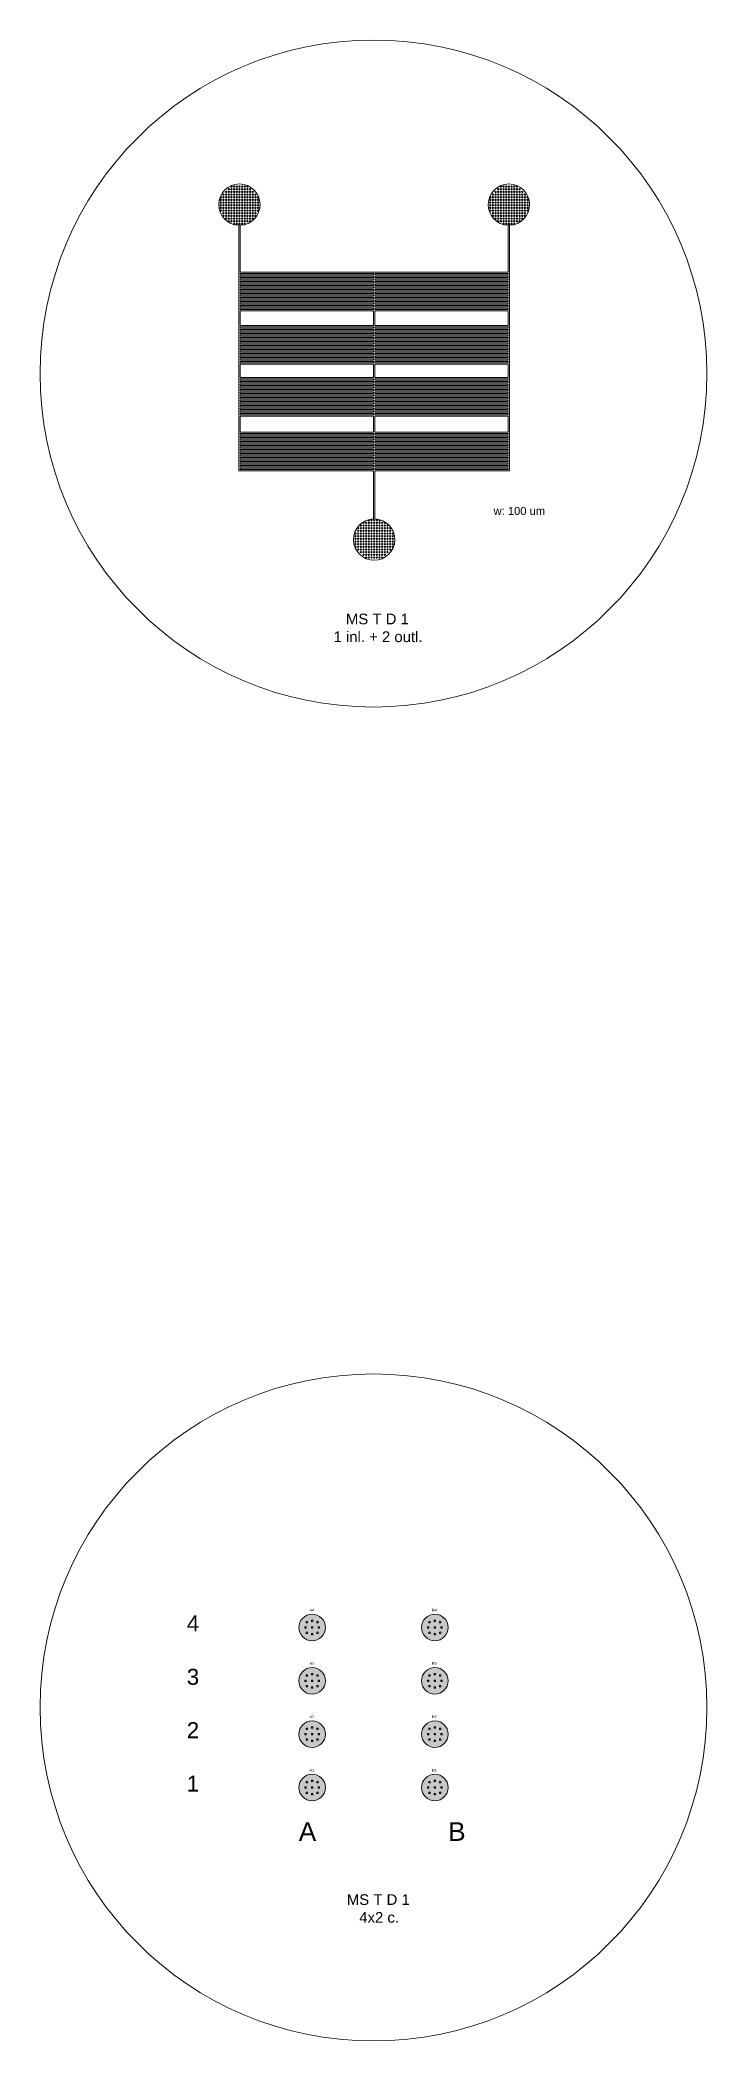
# Model space of a CAD drawing. Header units: millimetres. Extents: x 0 to 150000, y 0 to 150000.
# Drawn here: x 100000 to 150000, y 0 to 150000 of the extents above; entities that cross this region are included whole.
import ezdxf

# ---------------------------------------------------------------- set-up
doc = ezdxf.new("R2010")
doc.units = ezdxf.units.MM
for name, color, linetype, lineweight in [('Hatch', 40, 'Continuous', 25), ('Inner', 4, 'Continuous', 0), ('Outer', 1, 'Continuous', 0)]:
    doc.layers.add(name, color=color, linetype=linetype, lineweight=lineweight)
doc.styles.add('textstyle0', font='')
doc.styles.add('textstyle1', font='')
doc.styles.add('textstyle10', font='')
doc.styles.add('textstyle11', font='')
doc.styles.add('textstyle12', font='')
doc.styles.add('textstyle13', font='')
doc.styles.add('textstyle2', font='')
doc.styles.add('textstyle3', font='')
doc.styles.add('textstyle38', font='')
doc.styles.add('textstyle4', font='')
doc.styles.add('textstyle40', font='')
doc.styles.add('textstyle43', font='')
doc.styles.add('textstyle5', font='')
doc.styles.add('textstyle6', font='')
doc.styles.add('textstyle7', font='')
doc.styles.add('textstyle8', font='')
doc.styles.add('textstyle9', font='')
doc.styles.get('textstyle0').set_extended_font_data('Arial')
doc.styles.get('textstyle1').set_extended_font_data('Arial')
doc.styles.get('textstyle10').set_extended_font_data('Arial')
doc.styles.get('textstyle11').set_extended_font_data('Arial')
doc.styles.get('textstyle12').set_extended_font_data('Arial')
doc.styles.get('textstyle13').set_extended_font_data('Arial')
doc.styles.get('textstyle2').set_extended_font_data('Arial')
doc.styles.get('textstyle3').set_extended_font_data('Arial')
doc.styles.get('textstyle38').set_extended_font_data('Arial')
doc.styles.get('textstyle4').set_extended_font_data('Arial')
doc.styles.get('textstyle40').set_extended_font_data('Arial')
doc.styles.get('textstyle43').set_extended_font_data('Arial')
doc.styles.get('textstyle5').set_extended_font_data('Arial')
doc.styles.get('textstyle6').set_extended_font_data('Arial')
doc.styles.get('textstyle7').set_extended_font_data('Arial')
doc.styles.get('textstyle8').set_extended_font_data('Arial')
doc.styles.get('textstyle9').set_extended_font_data('Arial')

msp = doc.modelspace()

# ---------------------------------------------------------------- hatches: boundary and pattern name
at = {"layer": 'Hatch'}
h = msp.add_hatch(color=256, dxfattribs=at)
edge = h.paths.add_edge_path(flags=0)
edge.add_arc((130000, 26600), 60, 0, 360)
edge = h.paths.add_edge_path(flags=0)
edge.add_arc((120400, 27000), 1000, 0, 360)
edge = h.paths.add_edge_path(flags=0)
edge.add_arc((129600, 31000), 1000, 0, 360)
edge = h.paths.add_edge_path(flags=0)
edge.add_arc((120400, 27000), 60, 0, 360)
edge = h.paths.add_edge_path(flags=0)
edge.add_arc((119900, 27000), 60, 0, 360)
edge = h.paths.add_edge_path(flags=0)
edge.add_arc((129600, 31000), 60, 0, 360)
edge = h.paths.add_edge_path(flags=0)
edge.add_arc((120400, 26500), 60, 0, 360)
edge = h.paths.add_edge_path(flags=0)
edge.add_arc((120900, 27000), 60, 0, 360)
edge = h.paths.add_edge_path(flags=0)
edge.add_arc((129100, 31000), 60, 0, 360)
edge = h.paths.add_edge_path(flags=0)
edge.add_arc((120400, 27500), 60, 0, 360)
edge = h.paths.add_edge_path(flags=0)
edge.add_arc((120800, 27400), 60, 0, 360)
edge = h.paths.add_edge_path(flags=0)
edge.add_arc((129600, 30500), 60, 0, 360)
edge = h.paths.add_edge_path(flags=0)
edge.add_arc((120000, 27400), 60, 0, 360)
edge = h.paths.add_edge_path(flags=0)
edge.add_arc((130100, 31000), 60, 0, 360)
edge = h.paths.add_edge_path(flags=0)
edge.add_arc((120000, 26600), 60, 0, 360)
edge = h.paths.add_edge_path(flags=0)
edge.add_arc((129600, 31500), 60, 0, 360)
edge = h.paths.add_edge_path(flags=0)
edge.add_arc((130000, 31400), 60, 0, 360)
edge = h.paths.add_edge_path(flags=0)
edge.add_arc((120800, 26600), 60, 0, 360)
edge = h.paths.add_edge_path(flags=0)
edge.add_arc((129200, 31400), 60, 0, 360)
edge = h.paths.add_edge_path(flags=0)
edge.add_arc((129200, 30600), 60, 0, 360)
edge = h.paths.add_edge_path(flags=0)
edge.add_arc((130000, 30600), 60, 0, 360)
edge = h.paths.add_edge_path(flags=0)
edge.add_arc((120400, 31000), 1000, 0, 360)
edge = h.paths.add_edge_path(flags=0)
edge.add_arc((120400, 31000), 60, 0, 360)
edge = h.paths.add_edge_path(flags=0)
edge.add_arc((119900, 31000), 60, 0, 360)
edge = h.paths.add_edge_path(flags=0)
edge.add_arc((120400, 30500), 60, 0, 360)
edge = h.paths.add_edge_path(flags=0)
edge.add_arc((120900, 31000), 60, 0, 360)
edge = h.paths.add_edge_path(flags=0)
edge.add_arc((120400, 31500), 60, 0, 360)
edge = h.paths.add_edge_path(flags=0)
edge.add_arc((120800, 31400), 60, 0, 360)
edge = h.paths.add_edge_path(flags=0)
edge.add_arc((120000, 31400), 60, 0, 360)
edge = h.paths.add_edge_path(flags=0)
edge.add_arc((120000, 30600), 60, 0, 360)
edge = h.paths.add_edge_path(flags=0)
edge.add_arc((120800, 30600), 60, 0, 360)
edge = h.paths.add_edge_path(flags=0)
edge.add_arc((120400, 19000), 1000, 0, 360)
edge = h.paths.add_edge_path(flags=0)
edge.add_arc((120400, 19000), 60, 0, 360)
edge = h.paths.add_edge_path(flags=0)
edge.add_arc((119900, 19000), 60, 0, 360)
edge = h.paths.add_edge_path(flags=0)
edge.add_arc((120400, 18500), 60, 0, 360)
edge = h.paths.add_edge_path(flags=0)
edge.add_arc((120900, 19000), 60, 0, 360)
edge = h.paths.add_edge_path(flags=0)
edge.add_arc((120400, 19500), 60, 0, 360)
edge = h.paths.add_edge_path(flags=0)
edge.add_arc((120800, 19400), 60, 0, 360)
edge = h.paths.add_edge_path(flags=0)
edge.add_arc((120000, 19400), 60, 0, 360)
edge = h.paths.add_edge_path(flags=0)
edge.add_arc((120000, 18600), 60, 0, 360)
edge = h.paths.add_edge_path(flags=0)
edge.add_arc((120800, 18600), 60, 0, 360)
edge = h.paths.add_edge_path(flags=0)
edge.add_arc((129600, 19000), 1000, 0, 360)
edge = h.paths.add_edge_path(flags=0)
edge.add_arc((129600, 19000), 60, 0, 360)
edge = h.paths.add_edge_path(flags=0)
edge.add_arc((129100, 19000), 60, 0, 360)
edge = h.paths.add_edge_path(flags=0)
edge.add_arc((129600, 18500), 60, 0, 360)
edge = h.paths.add_edge_path(flags=0)
edge.add_arc((130100, 19000), 60, 0, 360)
edge = h.paths.add_edge_path(flags=0)
edge.add_arc((129600, 19500), 60, 0, 360)
edge = h.paths.add_edge_path(flags=0)
edge.add_arc((130000, 19400), 60, 0, 360)
edge = h.paths.add_edge_path(flags=0)
edge.add_arc((129200, 19400), 60, 0, 360)
edge = h.paths.add_edge_path(flags=0)
edge.add_arc((129200, 18600), 60, 0, 360)
edge = h.paths.add_edge_path(flags=0)
edge.add_arc((130000, 18600), 60, 0, 360)
edge = h.paths.add_edge_path(flags=0)
edge.add_arc((129600, 23000), 1000, 0, 360)
edge = h.paths.add_edge_path(flags=0)
edge.add_arc((129600, 23000), 60, 0, 360)
edge = h.paths.add_edge_path(flags=0)
edge.add_arc((129100, 23000), 60, 0, 360)
edge = h.paths.add_edge_path(flags=0)
edge.add_arc((129600, 22500), 60, 0, 360)
edge = h.paths.add_edge_path(flags=0)
edge.add_arc((130100, 23000), 60, 0, 360)
edge = h.paths.add_edge_path(flags=0)
edge.add_arc((129600, 23500), 60, 0, 360)
edge = h.paths.add_edge_path(flags=0)
edge.add_arc((130000, 23400), 60, 0, 360)
edge = h.paths.add_edge_path(flags=0)
edge.add_arc((129200, 23400), 60, 0, 360)
edge = h.paths.add_edge_path(flags=0)
edge.add_arc((129200, 22600), 60, 0, 360)
edge = h.paths.add_edge_path(flags=0)
edge.add_arc((130000, 22600), 60, 0, 360)
edge = h.paths.add_edge_path(flags=0)
edge.add_arc((120400, 23000), 1000, 0, 360)
edge = h.paths.add_edge_path(flags=0)
edge.add_arc((120400, 23000), 60, 0, 360)
edge = h.paths.add_edge_path(flags=0)
edge.add_arc((119900, 23000), 60, 0, 360)
edge = h.paths.add_edge_path(flags=0)
edge.add_arc((120400, 22500), 60, 0, 360)
edge = h.paths.add_edge_path(flags=0)
edge.add_arc((120900, 23000), 60, 0, 360)
edge = h.paths.add_edge_path(flags=0)
edge.add_arc((120400, 23500), 60, 0, 360)
edge = h.paths.add_edge_path(flags=0)
edge.add_arc((120800, 23400), 60, 0, 360)
edge = h.paths.add_edge_path(flags=0)
edge.add_arc((120000, 23400), 60, 0, 360)
edge = h.paths.add_edge_path(flags=0)
edge.add_arc((120000, 22600), 60, 0, 360)
edge = h.paths.add_edge_path(flags=0)
edge.add_arc((120800, 22600), 60, 0, 360)
edge = h.paths.add_edge_path(flags=0)
edge.add_arc((129600, 27000), 1000, 0, 360)
edge = h.paths.add_edge_path(flags=0)
edge.add_arc((129600, 27000), 60, 0, 360)
edge = h.paths.add_edge_path(flags=0)
edge.add_arc((129100, 27000), 60, 0, 360)
edge = h.paths.add_edge_path(flags=0)
edge.add_arc((129600, 26500), 60, 0, 360)
edge = h.paths.add_edge_path(flags=0)
edge.add_arc((130100, 27000), 60, 0, 360)
edge = h.paths.add_edge_path(flags=0)
edge.add_arc((129600, 27500), 60, 0, 360)
edge = h.paths.add_edge_path(flags=0)
edge.add_arc((130000, 27400), 60, 0, 360)
edge = h.paths.add_edge_path(flags=0)
edge.add_arc((129200, 27400), 60, 0, 360)
edge = h.paths.add_edge_path(flags=0)
edge.add_arc((129200, 26600), 60, 0, 360)

# ---------------------------------------------------------------- linework, layer by layer
at = {"layer": 'Inner'}
for p, q in [((114900, 117700), (114900, 136110)), ((115000, 136110), (115000, 132600)), ((135100, 136110), (135100, 132600)), ((135200, 117700), (135200, 136110)), ((115000, 132600), (135100, 132600)), ((125000, 132500), (115000, 132500)), ((115000, 132500), (115000, 132400)), ((125000, 132400), (115000, 132400)), ((125000, 132300), (115000, 132300)), ((115000, 132300), (115000, 132200)), ((125000, 132200), (115000, 132200)), ((125000, 132100), (115000, 132100)), ((115000, 132100), (115000, 132000)), ((125000, 132000), (115000, 132000)), ((125000, 132400), (125000, 132500)), ((125000, 132200), (125000, 132300)), ((125000, 132000), (125000, 132100)), ((125100, 132500), (135100, 132500)), ((125100, 132400), (125100, 132500)), ((125100, 132400), (135100, 132400)), ((125100, 132200), (125100, 132300)), ((125100, 132300), (135100, 132300)), ((125100, 132200), (135100, 132200)), ((125100, 132000), (125100, 132100)), ((125100, 132100), (135100, 132100)), ((125100, 132000), (135100, 132000)), ((135100, 132500), (135100, 132400)), ((135100, 132300), (135100, 132200)), ((135100, 132100), (135100, 132000)), ((125000, 131900), (115000, 131900)), ((115000, 131900), (115000, 131800)), ((125000, 131800), (115000, 131800)), ((125000, 131700), (115000, 131700)), ((115000, 131700), (115000, 131600)), ((125000, 131600), (115000, 131600)), ((125000, 131500), (115000, 131500)), ((115000, 131500), (115000, 131400)), ((125000, 131400), (115000, 131400)), ((125000, 131300), (115000, 131300)), ((115000, 131300), (115000, 131200)), ((125000, 131200), (115000, 131200)), ((125000, 131100), (115000, 131100)), ((115000, 131100), (115000, 131000)), ((125000, 131000), (115000, 131000)), ((125000, 130900), (115000, 130900)), ((115000, 130900), (115000, 130800)), ((125000, 130800), (115000, 130800)), ((125000, 130700), (115000, 130700)), ((115000, 130700), (115000, 130600)), ((125000, 130600), (115000, 130600)), ((125000, 130500), (115000, 130500)), ((115000, 130500), (115000, 130400)), ((125000, 131800), (125000, 131900)), ((125000, 131600), (125000, 131700)), ((125000, 131400), (125000, 131500)), ((125000, 131200), (125000, 131300)), ((125000, 131000), (125000, 131100)), ((125000, 130800), (125000, 130900)), ((125000, 130600), (125000, 130700)), ((125000, 130400), (125000, 130500)), ((125100, 131800), (125100, 131900)), ((125100, 131900), (135100, 131900)), ((125100, 131800), (135100, 131800)), ((125100, 131600), (125100, 131700)), ((125100, 131700), (135100, 131700)), ((125100, 131600), (135100, 131600)), ((125100, 131400), (125100, 131500)), ((125100, 131500), (135100, 131500)), ((125100, 131400), (135100, 131400)), ((125100, 131200), (125100, 131300)), ((125100, 131300), (135100, 131300)), ((125100, 131200), (135100, 131200)), ((125100, 131000), (125100, 131100)), ((125100, 131100), (135100, 131100)), ((125100, 131000), (135100, 131000)), ((125100, 130800), (125100, 130900)), ((125100, 130900), (135100, 130900)), ((125100, 130800), (135100, 130800)), ((125100, 130600), (125100, 130700)), ((125100, 130700), (135100, 130700)), ((125100, 130600), (135100, 130600)), ((125100, 130400), (125100, 130500)), ((125100, 130500), (135100, 130500)), ((135100, 131900), (135100, 131800)), ((135100, 131700), (135100, 131600)), ((135100, 131500), (135100, 131400)), ((135100, 131300), (135100, 131200)), ((135100, 131100), (135100, 131000)), ((135100, 130900), (135100, 130800)), ((135100, 130700), (135100, 130600)), ((135100, 130500), (135100, 130400)), ((125000, 130400), (115000, 130400)), ((125000, 130300), (115000, 130300)), ((115000, 130300), (115000, 130200)), ((125000, 130200), (115000, 130200)), ((125000, 130100), (115000, 130100)), ((115000, 130100), (115000, 130000)), ((125000, 130000), (115000, 130000)), ((125000, 129900), (115000, 129900)), ((115000, 129900), (115000, 129800)), ((125000, 129800), (115000, 129800)), ((125000, 129700), (115000, 129700)), ((115000, 129700), (115000, 128600)), ((125000, 130200), (125000, 130300)), ((125000, 130000), (125000, 130100)), ((125000, 129800), (125000, 129900)), ((125000, 128600), (125000, 129700)), ((125100, 130400), (135100, 130400)), ((125100, 130200), (125100, 130300)), ((125100, 130300), (135100, 130300)), ((125100, 130200), (135100, 130200)), ((125100, 130000), (125100, 130100)), ((125100, 130100), (135100, 130100)), ((125100, 130000), (135100, 130000)), ((125100, 129800), (125100, 129900)), ((125100, 129900), (135100, 129900)), ((125100, 129800), (135100, 129800)), ((125100, 128600), (125100, 129700)), ((125100, 129700), (135100, 129700)), ((135100, 130300), (135100, 130200)), ((135100, 130100), (135100, 130000)), ((135100, 129900), (135100, 129800)), ((135100, 129700), (135100, 128600)), ((125000, 128600), (115000, 128600)), ((125000, 128500), (115000, 128500)), ((115000, 128500), (115000, 128400)), ((125000, 128400), (115000, 128400)), ((125000, 128300), (115000, 128300)), ((115000, 128300), (115000, 128200)), ((125000, 128200), (115000, 128200)), ((125000, 128100), (115000, 128100)), ((115000, 128100), (115000, 128000)), ((125000, 128000), (115000, 128000)), ((125000, 127900), (115000, 127900)), ((115000, 127900), (115000, 127800)), ((125000, 127800), (115000, 127800)), ((125000, 127700), (115000, 127700)), ((115000, 127700), (115000, 127600)), ((125000, 127600), (115000, 127600)), ((125000, 127500), (115000, 127500)), ((115000, 127500), (115000, 127400)), ((125000, 128400), (125000, 128500)), ((125000, 128200), (125000, 128300)), ((125000, 128000), (125000, 128100)), ((125000, 127800), (125000, 127900)), ((125000, 127600), (125000, 127700)), ((125000, 127400), (125000, 127500)), ((125100, 128600), (135100, 128600)), ((125100, 128400), (125100, 128500)), ((125100, 128500), (135100, 128500)), ((125100, 128400), (135100, 128400)), ((125100, 128200), (125100, 128300)), ((125100, 128300), (135100, 128300)), ((125100, 128200), (135100, 128200)), ((125100, 128000), (125100, 128100)), ((125100, 128100), (135100, 128100)), ((125100, 128000), (135100, 128000)), ((125100, 127800), (125100, 127900)), ((125100, 127900), (135100, 127900)), ((125100, 127800), (135100, 127800)), ((125100, 127600), (125100, 127700)), ((125100, 127700), (135100, 127700)), ((125100, 127600), (135100, 127600)), ((125100, 127400), (125100, 127500)), ((125100, 127500), (135100, 127500)), ((135100, 128500), (135100, 128400)), ((135100, 128300), (135100, 128200)), ((135100, 128100), (135100, 128000)), ((135100, 127900), (135100, 127800)), ((135100, 127700), (135100, 127600)), ((135100, 127500), (135100, 127400)), ((125000, 127400), (115000, 127400)), ((125000, 127300), (115000, 127300)), ((115000, 127300), (115000, 127200)), ((125000, 127200), (115000, 127200)), ((125000, 127100), (115000, 127100)), ((115000, 127100), (115000, 127000)), ((125000, 127000), (115000, 127000)), ((125000, 126900), (115000, 126900)), ((115000, 126900), (115000, 126800)), ((125000, 126800), (115000, 126800)), ((125000, 126700), (115000, 126700)), ((115000, 126700), (115000, 126600)), ((125000, 126600), (115000, 126600)), ((125000, 126500), (115000, 126500)), ((115000, 126500), (115000, 126400)), ((125000, 126400), (115000, 126400)), ((125000, 126300), (115000, 126300)), ((115000, 126300), (115000, 126200)), ((125000, 126200), (115000, 126200)), ((125000, 126100), (115000, 126100)), ((115000, 126100), (115000, 126000)), ((125000, 126000), (115000, 126000)), ((125000, 127200), (125000, 127300)), ((125000, 127000), (125000, 127100)), ((125000, 126800), (125000, 126900)), ((125000, 126600), (125000, 126700)), ((125000, 126400), (125000, 126500)), ((125000, 126200), (125000, 126300)), ((125000, 126000), (125000, 126100)), ((125100, 127400), (135100, 127400)), ((125100, 127200), (125100, 127300)), ((125100, 127300), (135100, 127300)), ((125100, 127200), (135100, 127200)), ((125100, 127000), (125100, 127100)), ((125100, 127100), (135100, 127100)), ((125100, 127000), (135100, 127000)), ((125100, 126800), (125100, 126900)), ((125100, 126900), (135100, 126900)), ((125100, 126800), (135100, 126800)), ((125100, 126600), (125100, 126700)), ((125100, 126700), (135100, 126700)), ((125100, 126600), (135100, 126600)), ((125100, 126400), (125100, 126500)), ((125100, 126500), (135100, 126500)), ((125100, 126400), (135100, 126400)), ((125100, 126200), (125100, 126300)), ((125100, 126300), (135100, 126300)), ((125100, 126200), (135100, 126200)), ((125100, 126000), (125100, 126100)), ((125100, 126100), (135100, 126100)), ((125100, 126000), (135100, 126000)), ((135100, 127300), (135100, 127200)), ((135100, 127100), (135100, 127000)), ((135100, 126900), (135100, 126800)), ((135100, 126700), (135100, 126600)), ((135100, 126500), (135100, 126400)), ((135100, 126300), (135100, 126200)), ((135100, 126100), (135100, 126000)), ((125000, 125900), (115000, 125900)), ((115000, 125900), (115000, 125800)), ((125000, 125800), (115000, 125800)), ((125000, 125700), (115000, 125700)), ((115000, 125700), (115000, 124700)), ((125000, 124700), (115000, 124700)), ((125000, 124600), (115000, 124600)), ((115000, 124600), (115000, 124500)), ((125000, 124500), (115000, 124500)), ((125000, 125800), (125000, 125900)), ((125000, 124700), (125000, 125700)), ((125000, 124500), (125000, 124600)), ((125100, 125800), (125100, 125900)), ((125100, 125900), (135100, 125900)), ((125100, 125800), (135100, 125800)), ((125100, 125700), (135100, 125700)), ((125100, 124700), (125100, 125700)), ((125100, 124700), (135100, 124700)), ((125100, 124500), (125100, 124600)), ((125100, 124600), (135100, 124600)), ((125100, 124500), (135100, 124500)), ((135100, 125900), (135100, 125800)), ((135100, 125700), (135100, 124700)), ((135100, 124600), (135100, 124500)), ((125000, 124400), (115000, 124400)), ((115000, 124400), (115000, 124300)), ((125000, 124300), (115000, 124300)), ((125000, 124200), (115000, 124200)), ((115000, 124200), (115000, 124100)), ((125000, 124100), (115000, 124100)), ((125000, 124000), (115000, 124000)), ((115000, 124000), (115000, 123900)), ((125000, 123900), (115000, 123900)), ((125000, 123800), (115000, 123800)), ((115000, 123800), (115000, 123700)), ((125000, 123700), (115000, 123700)), ((125000, 123600), (115000, 123600)), ((115000, 123600), (115000, 123500)), ((125000, 123500), (115000, 123500)), ((125000, 123400), (115000, 123400)), ((115000, 123400), (115000, 123300)), ((125000, 123300), (115000, 123300)), ((125000, 123200), (115000, 123200)), ((115000, 123200), (115000, 123100)), ((125000, 123100), (115000, 123100)), ((125000, 123000), (115000, 123000)), ((115000, 123000), (115000, 122900)), ((125000, 124300), (125000, 124400)), ((125000, 124100), (125000, 124200)), ((125000, 123900), (125000, 124000)), ((125000, 123700), (125000, 123800)), ((125000, 123500), (125000, 123600)), ((125000, 123300), (125000, 123400)), ((125000, 123100), (125000, 123200)), ((125000, 122900), (125000, 123000)), ((125100, 124300), (125100, 124400)), ((125100, 124400), (135100, 124400)), ((125100, 124300), (135100, 124300)), ((125100, 124100), (125100, 124200)), ((125100, 124200), (135100, 124200)), ((125100, 124100), (135100, 124100)), ((125100, 124000), (135100, 124000)), ((125100, 123900), (125100, 124000)), ((125100, 123900), (135100, 123900)), ((125100, 123800), (135100, 123800)), ((125100, 123700), (125100, 123800)), ((125100, 123700), (135100, 123700)), ((125100, 123600), (135100, 123600)), ((125100, 123500), (125100, 123600)), ((125100, 123500), (135100, 123500)), ((125100, 123400), (135100, 123400)), ((125100, 123300), (125100, 123400)), ((125100, 123300), (135100, 123300)), ((125100, 123200), (135100, 123200)), ((125100, 123100), (125100, 123200)), ((125100, 123100), (135100, 123100)), ((125100, 123000), (135100, 123000)), ((125100, 122900), (125100, 123000)), ((135100, 124400), (135100, 124300)), ((135100, 124200), (135100, 124100)), ((135100, 124000), (135100, 123900)), ((135100, 123800), (135100, 123700)), ((135100, 123600), (135100, 123500)), ((135100, 123400), (135100, 123300)), ((135100, 123200), (135100, 123100)), ((135100, 123000), (135100, 122900)), ((125000, 122900), (115000, 122900)), ((125000, 122800), (115000, 122800)), ((115000, 122800), (115000, 122700)), ((125000, 122700), (115000, 122700)), ((125000, 122600), (115000, 122600)), ((115000, 122600), (115000, 122500)), ((125000, 122500), (115000, 122500)), ((125000, 122400), (115000, 122400)), ((115000, 122400), (115000, 122300)), ((125000, 122300), (115000, 122300)), ((125000, 122200), (115000, 122200)), ((115000, 122200), (115000, 122100)), ((125000, 122100), (115000, 122100)), ((125000, 122000), (115000, 122000)), ((115000, 122000), (115000, 121900)), ((125000, 121900), (115000, 121900)), ((125000, 121800), (115000, 121800)), ((115000, 121800), (115000, 120600)), ((125000, 122700), (125000, 122800)), ((125000, 122500), (125000, 122600)), ((125000, 122300), (125000, 122400)), ((125000, 122100), (125000, 122200)), ((125000, 121900), (125000, 122000)), ((125000, 120600), (125000, 121800)), ((125100, 122900), (135100, 122900)), ((125100, 122800), (135100, 122800)), ((125100, 122700), (125100, 122800)), ((125100, 122700), (135100, 122700)), ((125100, 122600), (135100, 122600)), ((125100, 122500), (125100, 122600)), ((125100, 122500), (135100, 122500)), ((125100, 122400), (135100, 122400)), ((125100, 122300), (125100, 122400)), ((125100, 122300), (135100, 122300)), ((125100, 122200), (135100, 122200)), ((125100, 122100), (125100, 122200)), ((125100, 122100), (135100, 122100)), ((125100, 122000), (135100, 122000)), ((125100, 121900), (125100, 122000)), ((125100, 121900), (135100, 121900)), ((125100, 121800), (135100, 121800)), ((125100, 120600), (125100, 121800)), ((135100, 122800), (135100, 122700)), ((135100, 122600), (135100, 122500)), ((135100, 122400), (135100, 122300)), ((135100, 122200), (135100, 122100)), ((135100, 122000), (135100, 121900)), ((135100, 121800), (135100, 120600)), ((115000, 120600), (125000, 120600)), ((115000, 120500), (125000, 120500)), ((115000, 120500), (115000, 120400)), ((115000, 120400), (125000, 120400)), ((115000, 120300), (125000, 120300)), ((115000, 120300), (115000, 120200)), ((115000, 120200), (125000, 120200)), ((115000, 120100), (125000, 120100)), ((115000, 120100), (115000, 120000)), ((115000, 120000), (125000, 120000)), ((125000, 120400), (125000, 120500)), ((125000, 120200), (125000, 120300)), ((125000, 120000), (125000, 120100)), ((135100, 120600), (125100, 120600)), ((135100, 120500), (125100, 120500)), ((125100, 120400), (125100, 120500)), ((135100, 120400), (125100, 120400)), ((135100, 120300), (125100, 120300)), ((125100, 120200), (125100, 120300)), ((135100, 120200), (125100, 120200)), ((135100, 120100), (125100, 120100)), ((125100, 120000), (125100, 120100)), ((135100, 120000), (125100, 120000)), ((135100, 120500), (135100, 120400)), ((135100, 120300), (135100, 120200)), ((135100, 120100), (135100, 120000)), ((115000, 119900), (125000, 119900)), ((115000, 119900), (115000, 119800)), ((115000, 119800), (125000, 119800)), ((115000, 119700), (125000, 119700)), ((115000, 119700), (115000, 119600)), ((115000, 119600), (125000, 119600)), ((115000, 119500), (125000, 119500)), ((115000, 119500), (115000, 119400)), ((115000, 119400), (125000, 119400)), ((115000, 119300), (125000, 119300)), ((115000, 119300), (115000, 119200)), ((115000, 119200), (125000, 119200)), ((115000, 119100), (125000, 119100)), ((115000, 119100), (115000, 119000)), ((115000, 119000), (125000, 119000)), ((115000, 118900), (125000, 118900)), ((115000, 118900), (115000, 118800)), ((115000, 118800), (125000, 118800)), ((115000, 118700), (125000, 118700)), ((115000, 118700), (115000, 118600)), ((115000, 118600), (125000, 118600)), ((115000, 118500), (125000, 118500)), ((115000, 118500), (115000, 118400)), ((125000, 119800), (125000, 119900)), ((125000, 119600), (125000, 119700)), ((125000, 119400), (125000, 119500)), ((125000, 119200), (125000, 119300)), ((125000, 119000), (125000, 119100)), ((125000, 118800), (125000, 118900)), ((125000, 118600), (125000, 118700)), ((125000, 118400), (125000, 118500)), ((135100, 119900), (125100, 119900)), ((125100, 119800), (125100, 119900)), ((135100, 119800), (125100, 119800)), ((135100, 119700), (125100, 119700)), ((125100, 119600), (125100, 119700)), ((135100, 119600), (125100, 119600)), ((135100, 119500), (125100, 119500)), ((125100, 119400), (125100, 119500)), ((135100, 119400), (125100, 119400)), ((135100, 119300), (125100, 119300)), ((125100, 119200), (125100, 119300)), ((135100, 119200), (125100, 119200)), ((135100, 119100), (125100, 119100)), ((125100, 119000), (125100, 119100)), ((135100, 119000), (125100, 119000)), ((135100, 118900), (125100, 118900)), ((125100, 118800), (125100, 118900)), ((135100, 118800), (125100, 118800)), ((135100, 118700), (125100, 118700)), ((125100, 118600), (125100, 118700)), ((135100, 118600), (125100, 118600)), ((135100, 118500), (125100, 118500)), ((125100, 118400), (125100, 118500)), ((135100, 119900), (135100, 119800)), ((135100, 119700), (135100, 119600)), ((135100, 119500), (135100, 119400)), ((135100, 119300), (135100, 119200)), ((135100, 119100), (135100, 119000)), ((135100, 118900), (135100, 118800)), ((135100, 118700), (135100, 118600)), ((135100, 118500), (135100, 118400)), ((115000, 117700), (114900, 117700)), ((115000, 118400), (125000, 118400)), ((115000, 118300), (125000, 118300)), ((115000, 118300), (115000, 118200)), ((115000, 118200), (125000, 118200)), ((115000, 118100), (125000, 118100)), ((115000, 118100), (115000, 118000)), ((115000, 118000), (125000, 118000)), ((115000, 117900), (125000, 117900)), ((115000, 117900), (115000, 117800)), ((115000, 117800), (125000, 117800)), ((115000, 117700), (125000, 117700)), ((125000, 118200), (125000, 118300)), ((125000, 118000), (125000, 118100)), ((125000, 117800), (125000, 117900)), ((125000, 114099), (125000, 117700)), ((135100, 118400), (125100, 118400)), ((135100, 118300), (125100, 118300)), ((125100, 118200), (125100, 118300)), ((135100, 118200), (125100, 118200)), ((135100, 118100), (125100, 118100)), ((125100, 118000), (125100, 118100)), ((135100, 118000), (125100, 118000)), ((135100, 117900), (125100, 117900)), ((125100, 117800), (125100, 117900)), ((135100, 117800), (125100, 117800)), ((135100, 117700), (125100, 117700)), ((125100, 114099), (125100, 117700)), ((135100, 118300), (135100, 118200)), ((135100, 118100), (135100, 118000)), ((135100, 117900), (135100, 117800)), ((135100, 117700), (135200, 117700))]:
    msp.add_line(p, q, dxfattribs=at)
for centre, radius in [((125000, 25000), 25000), ((120400, 31500), 60), ((129600, 31500), 60), ((119900, 31000), 60), ((120000, 31400), 60), ((120000, 30600), 60), ((120400, 31000), 60), ((120400, 30500), 60), ((120800, 31400), 60), ((120800, 30600), 60), ((120900, 31000), 60), ((129100, 31000), 60), ((129200, 31400), 60), ((129200, 30600), 60), ((129600, 31000), 60), ((129600, 30500), 60), ((130000, 31400), 60), ((130000, 30600), 60), ((130100, 31000), 60), ((119900, 27000), 60), ((120000, 27400), 60), ((120400, 27500), 60), ((120400, 27000), 60), ((120800, 27400), 60), ((120900, 27000), 60), ((129100, 27000), 60), ((129200, 27400), 60), ((129600, 27500), 60), ((129600, 27000), 60), ((130000, 27400), 60), ((130100, 27000), 60), ((120000, 26600), 60), ((120400, 26500), 60), ((120800, 26600), 60), ((129200, 26600), 60), ((129600, 26500), 60), ((130000, 26600), 60), ((119900, 23000), 60), ((120000, 23400), 60), ((120000, 22600), 60), ((120400, 23500), 60), ((120400, 23000), 60), ((120400, 22500), 60), ((120800, 23400), 60), ((120800, 22600), 60), ((120900, 23000), 60), ((129100, 23000), 60), ((129200, 23400), 60), ((129200, 22600), 60), ((129600, 23500), 60), ((129600, 23000), 60), ((129600, 22500), 60), ((130000, 23400), 60), ((130000, 22600), 60), ((130100, 23000), 60), ((120400, 19500), 60), ((129600, 19500), 60), ((119900, 19000), 60), ((120000, 19400), 60), ((120000, 18600), 60), ((120400, 19000), 60), ((120400, 18500), 60), ((120800, 19400), 60), ((120800, 18600), 60), ((120900, 19000), 60), ((129100, 19000), 60), ((129200, 19400), 60), ((129200, 18600), 60), ((129600, 19000), 60), ((129600, 18500), 60), ((130000, 19400), 60), ((130000, 18600), 60), ((130100, 19000), 60)]:
    msp.add_circle(centre, radius, dxfattribs=at)
for centre, start, end in [((114950, 137659), 271.84857, 268.15143), ((135150, 137659), 271.84857, 268.15143), ((125050, 112550), 91.84857, 88.15143)]:
    msp.add_arc(centre, 1550, start, end, dxfattribs=at)
at = {"layer": 'Outer'}
for centre, radius in [((125000, 125000), 25000), ((113550, 138009), 50), ((113560, 138200), 50), ((113750, 138409), 50), ((113750, 138209), 50), ((113750, 138009), 50), ((113950, 138609), 50), ((113950, 138409), 50), ((113950, 138209), 50), ((113950, 138009), 50), ((114150, 138809), 50), ((114150, 138609), 50), ((114150, 138409), 50), ((114150, 138209), 50), ((114150, 138009), 50), ((114350, 139009), 50), ((114350, 138809), 50), ((114350, 138609), 50), ((114350, 138409), 50), ((114350, 138209), 50), ((114350, 138009), 50), ((114550, 139009), 50), ((114550, 138809), 50), ((114550, 138609), 50), ((114550, 138409), 50), ((114550, 138209), 50), ((114550, 138009), 50), ((114750, 139009), 50), ((114750, 138809), 50), ((114750, 138609), 50), ((114750, 138409), 50), ((114750, 138209), 50), ((114750, 138009), 50), ((114950, 139009), 50), ((114950, 138809), 50), ((114950, 138609), 50), ((114950, 138409), 50), ((114950, 138209), 50), ((114950, 138009), 50), ((115150, 139009), 50), ((115150, 138809), 50), ((115150, 138609), 50), ((115150, 138409), 50), ((115150, 138209), 50), ((115150, 138009), 50), ((115350, 139009), 50), ((115350, 138809), 50), ((115350, 138609), 50), ((115350, 138409), 50), ((115350, 138209), 50), ((115350, 138009), 50), ((115550, 139009), 50), ((115550, 138809), 50), ((115550, 138609), 50), ((115550, 138409), 50), ((115550, 138209), 50), ((115550, 138009), 50), ((115750, 138809), 50), ((115750, 138609), 50), ((115750, 138409), 50), ((115750, 138209), 50), ((115750, 138009), 50), ((115950, 138609), 50), ((115950, 138409), 50), ((115950, 138209), 50), ((115950, 138009), 50), ((116150, 138409), 50), ((116150, 138209), 50), ((116150, 138009), 50), ((116340, 138200), 50), ((116350, 138009), 50), ((133750, 138009), 50), ((133760, 138200), 50), ((133950, 138409), 50), ((133950, 138209), 50), ((133950, 138009), 50), ((134150, 138609), 50), ((134150, 138409), 50), ((134150, 138209), 50), ((134150, 138009), 50), ((134350, 138809), 50), ((134350, 138609), 50), ((134350, 138409), 50), ((134350, 138209), 50), ((134350, 138009), 50), ((134550, 139009), 50), ((134550, 138809), 50), ((134550, 138609), 50), ((134550, 138409), 50), ((134550, 138209), 50), ((134550, 138009), 50), ((134750, 139009), 50), ((134750, 138809), 50), ((134750, 138609), 50), ((134750, 138409), 50), ((134750, 138209), 50), ((134750, 138009), 50), ((134950, 139009), 50), ((134950, 138809), 50), ((134950, 138609), 50), ((134950, 138409), 50), ((134950, 138209), 50), ((134950, 138009), 50), ((135150, 139009), 50), ((135150, 138809), 50), ((135150, 138609), 50), ((135150, 138409), 50), ((135150, 138209), 50), ((135150, 138009), 50), ((135350, 139009), 50), ((135350, 138809), 50), ((135350, 138609), 50), ((135350, 138409), 50), ((135350, 138209), 50), ((135350, 138009), 50), ((135550, 139009), 50), ((135550, 138809), 50), ((135550, 138609), 50), ((135550, 138409), 50), ((135550, 138209), 50), ((135550, 138009), 50), ((135750, 139009), 50), ((135750, 138809), 50), ((135750, 138609), 50), ((135750, 138409), 50), ((135750, 138209), 50), ((135750, 138009), 50), ((135950, 138809), 50), ((135950, 138609), 50), ((135950, 138409), 50), ((135950, 138209), 50), ((135950, 138009), 50), ((136150, 138609), 50), ((136150, 138409), 50), ((136150, 138209), 50), ((136150, 138009), 50), ((136350, 138409), 50), ((136350, 138209), 50), ((136350, 138009), 50), ((136540, 138200), 50), ((136550, 138009), 50), ((113550, 137809), 50), ((113550, 137609), 50), ((113550, 137409), 50), ((113550, 137209), 50), ((113750, 137809), 50), ((113750, 137609), 50), ((113750, 137409), 50), ((113750, 137209), 50), ((113750, 137009), 50), ((113750, 136809), 50), ((113950, 137809), 50), ((113950, 137609), 50), ((113950, 137409), 50), ((113950, 137209), 50), ((113950, 137009), 50), ((113950, 136809), 50), ((113950, 136609), 50), ((114150, 137809), 50), ((114150, 137609), 50), ((114150, 137409), 50), ((114150, 137209), 50), ((114150, 137009), 50), ((114150, 136809), 50), ((114150, 136609), 50), ((114350, 137809), 50), ((114350, 137609), 50), ((114350, 137409), 50), ((114350, 137209), 50), ((114350, 137009), 50), ((114350, 136809), 50), ((114350, 136609), 50), ((114550, 137809), 50), ((114550, 137609), 50), ((114550, 137409), 50), ((114550, 137209), 50), ((114550, 137009), 50), ((114550, 136809), 50), ((114550, 136609), 50), ((114750, 137809), 50), ((114750, 137609), 50), ((114750, 137409), 50), ((114750, 137209), 50), ((114750, 137009), 50), ((114750, 136809), 50), ((114750, 136609), 50), ((114950, 137809), 50), ((114950, 137609), 50), ((114950, 137409), 50), ((114950, 137209), 50), ((114950, 137009), 50), ((114950, 136809), 50), ((114950, 136609), 50), ((115150, 137809), 50), ((115150, 137609), 50), ((115150, 137409), 50), ((115150, 137209), 50), ((115150, 137009), 50), ((115150, 136809), 50), ((115150, 136609), 50), ((115350, 137809), 50), ((115350, 137609), 50), ((115350, 137409), 50), ((115350, 137209), 50), ((115350, 137009), 50), ((115350, 136809), 50), ((115350, 136609), 50), ((115550, 137809), 50), ((115550, 137609), 50), ((115550, 137409), 50), ((115550, 137209), 50), ((115550, 137009), 50), ((115550, 136809), 50), ((115550, 136609), 50), ((115750, 137809), 50), ((115750, 137609), 50), ((115750, 137409), 50), ((115750, 137209), 50), ((115750, 137009), 50), ((115750, 136809), 50), ((115750, 136609), 50), ((115950, 137809), 50), ((115950, 137609), 50), ((115950, 137409), 50), ((115950, 137209), 50), ((115950, 137009), 50), ((115950, 136809), 50), ((115950, 136609), 50), ((116150, 137809), 50), ((116150, 137609), 50), ((116150, 137409), 50), ((116150, 137209), 50), ((116150, 137009), 50), ((116150, 136809), 50), ((116350, 137809), 50), ((116350, 137609), 50), ((116350, 137409), 50), ((116350, 137209), 50), ((133750, 137809), 50), ((133750, 137609), 50), ((133750, 137409), 50), ((133750, 137209), 50), ((133950, 137809), 50), ((133950, 137609), 50), ((133950, 137409), 50), ((133950, 137209), 50), ((133950, 137009), 50), ((133950, 136809), 50), ((134150, 137809), 50), ((134150, 137609), 50), ((134150, 137409), 50), ((134150, 137209), 50), ((134150, 137009), 50), ((134150, 136809), 50), ((134150, 136609), 50), ((134350, 137809), 50), ((134350, 137609), 50), ((134350, 137409), 50), ((134350, 137209), 50), ((134350, 137009), 50), ((134350, 136809), 50), ((134350, 136609), 50), ((134550, 137809), 50), ((134550, 137609), 50), ((134550, 137409), 50), ((134550, 137209), 50), ((134550, 137009), 50), ((134550, 136809), 50), ((134550, 136609), 50), ((134750, 137809), 50), ((134750, 137609), 50), ((134750, 137409), 50), ((134750, 137209), 50), ((134750, 137009), 50), ((134750, 136809), 50), ((134750, 136609), 50), ((134950, 137809), 50), ((134950, 137609), 50), ((134950, 137409), 50), ((134950, 137209), 50), ((134950, 137009), 50), ((134950, 136809), 50), ((134950, 136609), 50), ((135150, 137809), 50), ((135150, 137609), 50), ((135150, 137409), 50), ((135150, 137209), 50), ((135150, 137009), 50), ((135150, 136809), 50), ((135150, 136609), 50), ((135350, 137809), 50), ((135350, 137609), 50), ((135350, 137409), 50), ((135350, 137209), 50), ((135350, 137009), 50), ((135350, 136809), 50), ((135350, 136609), 50), ((135550, 137809), 50), ((135550, 137609), 50), ((135550, 137409), 50), ((135550, 137209), 50), ((135550, 137009), 50), ((135550, 136809), 50), ((135550, 136609), 50), ((135750, 137809), 50), ((135750, 137609), 50), ((135750, 137409), 50), ((135750, 137209), 50), ((135750, 137009), 50), ((135750, 136809), 50), ((135750, 136609), 50), ((135950, 137809), 50), ((135950, 137609), 50), ((135950, 137409), 50), ((135950, 137209), 50), ((135950, 137009), 50), ((135950, 136809), 50), ((135950, 136609), 50), ((136150, 137809), 50), ((136150, 137609), 50), ((136150, 137409), 50), ((136150, 137209), 50), ((136150, 137009), 50), ((136150, 136809), 50), ((136150, 136609), 50), ((136350, 137809), 50), ((136350, 137609), 50), ((136350, 137409), 50), ((136350, 137209), 50), ((136350, 137009), 50), ((136350, 136809), 50), ((136550, 137809), 50), ((136550, 137609), 50), ((136550, 137409), 50), ((136550, 137209), 50), ((114150, 136409), 50), ((114350, 136409), 50), ((114550, 136409), 50), ((114550, 136220), 50), ((114750, 136409), 50), ((114750, 136209), 50), ((114950, 136409), 50), ((114950, 136209), 50), ((115150, 136409), 50), ((115150, 136209), 50), ((115350, 136409), 50), ((115350, 136220), 50), ((115550, 136409), 50), ((115750, 136409), 50), ((134350, 136409), 50), ((134550, 136409), 50), ((134750, 136409), 50), ((134750, 136220), 50), ((134950, 136409), 50), ((134950, 136209), 50), ((135150, 136409), 50), ((135150, 136209), 50), ((135350, 136409), 50), ((135350, 136209), 50), ((135550, 136409), 50), ((135550, 136220), 50), ((135750, 136409), 50), ((135950, 136409), 50), ((124650, 113989), 50), ((124850, 114000), 50), ((125050, 114000), 50), ((125250, 114000), 50), ((125450, 113989), 50), ((123650, 113000), 50), ((123650, 112800), 50), ((123650, 112600), 50), ((123850, 113400), 50), ((123850, 113200), 50), ((123850, 113000), 50), ((123850, 112800), 50), ((123850, 112600), 50), ((124050, 113600), 50), ((124050, 113400), 50), ((124050, 113200), 50), ((124050, 113000), 50), ((124050, 112800), 50), ((124050, 112600), 50), ((124250, 113800), 50), ((124250, 113600), 50), ((124250, 113400), 50), ((124250, 113200), 50), ((124250, 113000), 50), ((124250, 112800), 50), ((124250, 112600), 50), ((124450, 113800), 50), ((124450, 113600), 50), ((124450, 113400), 50), ((124450, 113200), 50), ((124450, 113000), 50), ((124450, 112800), 50), ((124450, 112600), 50), ((124650, 113800), 50), ((124650, 113600), 50), ((124650, 113400), 50), ((124650, 113200), 50), ((124650, 113000), 50), ((124650, 112800), 50), ((124650, 112600), 50), ((124850, 113800), 50), ((124850, 113600), 50), ((124850, 113400), 50), ((124850, 113200), 50), ((124850, 113000), 50), ((124850, 112800), 50), ((124850, 112600), 50), ((125050, 113800), 50), ((125050, 113600), 50), ((125050, 113400), 50), ((125050, 113200), 50), ((125050, 113000), 50), ((125050, 112800), 50), ((125050, 112600), 50), ((125250, 113800), 50), ((125250, 113600), 50), ((125250, 113400), 50), ((125250, 113200), 50), ((125250, 113000), 50), ((125250, 112800), 50), ((125250, 112600), 50), ((125450, 113800), 50), ((125450, 113600), 50), ((125450, 113400), 50), ((125450, 113200), 50), ((125450, 113000), 50), ((125450, 112800), 50), ((125450, 112600), 50), ((125650, 113800), 50), ((125650, 113600), 50), ((125650, 113400), 50), ((125650, 113200), 50), ((125650, 113000), 50), ((125650, 112800), 50), ((125650, 112600), 50), ((125850, 113800), 50), ((125850, 113600), 50), ((125850, 113400), 50), ((125850, 113200), 50), ((125850, 113000), 50), ((125850, 112800), 50), ((125850, 112600), 50), ((126050, 113600), 50), ((126050, 113400), 50), ((126050, 113200), 50), ((126050, 113000), 50), ((126050, 112800), 50), ((126050, 112600), 50), ((126250, 113400), 50), ((126250, 113200), 50), ((126250, 113000), 50), ((126250, 112800), 50), ((126250, 112600), 50), ((126450, 113000), 50), ((126450, 112800), 50), ((126450, 112600), 50), ((123650, 112400), 50), ((123650, 112200), 50), ((123660, 112009), 50), ((123850, 112400), 50), ((123850, 112200), 50), ((123850, 112000), 50), ((123850, 111800), 50), ((124050, 112400), 50), ((124050, 112200), 50), ((124050, 112000), 50), ((124050, 111800), 50), ((124050, 111600), 50), ((124250, 112400), 50), ((124250, 112200), 50), ((124250, 112000), 50), ((124250, 111800), 50), ((124250, 111600), 50), ((124250, 111400), 50), ((124450, 112400), 50), ((124450, 112200), 50), ((124450, 112000), 50), ((124450, 111800), 50), ((124450, 111600), 50), ((124450, 111400), 50), ((124450, 111200), 50), ((124650, 112400), 50), ((124650, 112200), 50), ((124650, 112000), 50), ((124650, 111800), 50), ((124650, 111600), 50), ((124650, 111400), 50), ((124650, 111200), 50), ((124850, 112400), 50), ((124850, 112200), 50), ((124850, 112000), 50), ((124850, 111800), 50), ((124850, 111600), 50), ((124850, 111400), 50), ((124850, 111200), 50), ((125050, 112400), 50), ((125050, 112200), 50), ((125050, 112000), 50), ((125050, 111800), 50), ((125050, 111600), 50), ((125050, 111400), 50), ((125050, 111200), 50), ((125250, 112400), 50), ((125250, 112200), 50), ((125250, 112000), 50), ((125250, 111800), 50), ((125250, 111600), 50), ((125250, 111400), 50), ((125250, 111200), 50), ((125450, 112400), 50), ((125450, 112200), 50), ((125450, 112000), 50), ((125450, 111800), 50), ((125450, 111600), 50), ((125450, 111400), 50), ((125450, 111200), 50), ((125650, 112400), 50), ((125650, 112200), 50), ((125650, 112000), 50), ((125650, 111800), 50), ((125650, 111600), 50), ((125650, 111400), 50), ((125650, 111200), 50), ((125850, 112400), 50), ((125850, 112200), 50), ((125850, 112000), 50), ((125850, 111800), 50), ((125850, 111600), 50), ((125850, 111400), 50), ((126050, 112400), 50), ((126050, 112200), 50), ((126050, 112000), 50), ((126050, 111800), 50), ((126050, 111600), 50), ((126250, 112400), 50), ((126250, 112200), 50), ((126250, 112000), 50), ((126250, 111800), 50), ((126440, 112009), 50), ((126450, 112400), 50), ((126450, 112200), 50), ((120400, 31000), 1000), ((129600, 31000), 1000), ((120400, 27000), 1000), ((129600, 27000), 1000), ((120400, 23000), 1000), ((129600, 23000), 1000), ((120400, 19000), 1000), ((129600, 19000), 1000)]:
    msp.add_circle(centre, radius, dxfattribs=at)

# ---------------------------------------------------------------- texts
at = {"layer": 'Inner', "attachment_point": 1}
for s, insert, char_height, style in [('w: 100 um', (134000, 115000), 600, 'textstyle38'), ('   MS T D 1 \\P1 inl. + 2 outl.', (122000, 107000), 800, 'textstyle43')]:
    msp.add_mtext(s, dxfattribs=dict(at, insert=insert, char_height=char_height, style=style))
at = {"layer": 'Outer', "attachment_point": 1}
for s, insert, char_height, style in [('4', (111000, 31900), 1200, 'textstyle3'), ('A4', (120200, 32400), 200, 'textstyle9'), ('B4', (129400, 32400), 200, 'textstyle10'), ('3', (111000, 27900), 1200, 'textstyle2'), ('A3', (120200, 28400), 200, 'textstyle8'), ('B3', (129400, 28400), 200, 'textstyle11'), ('A2', (120200, 24400), 200, 'textstyle7'), ('B2', (129400, 24400), 200, 'textstyle12'), ('2', (111000, 23900), 1200, 'textstyle1'), ('1', (111000, 19900), 1200, 'textstyle0'), ('A1', (120200, 20400), 200, 'textstyle6'), ('B1', (129400, 20400), 200, 'textstyle13'), ('A', (119400, 16400), 1400, 'textstyle4'), ('B', (130600, 16400), 1400, 'textstyle5'), ('MS T D 1 \\P   4x2 c.', (123000, 11000), 800, 'textstyle40')]:
    msp.add_mtext(s, dxfattribs=dict(at, insert=insert, char_height=char_height, style=style))

doc.saveas('drawing.dxf')
